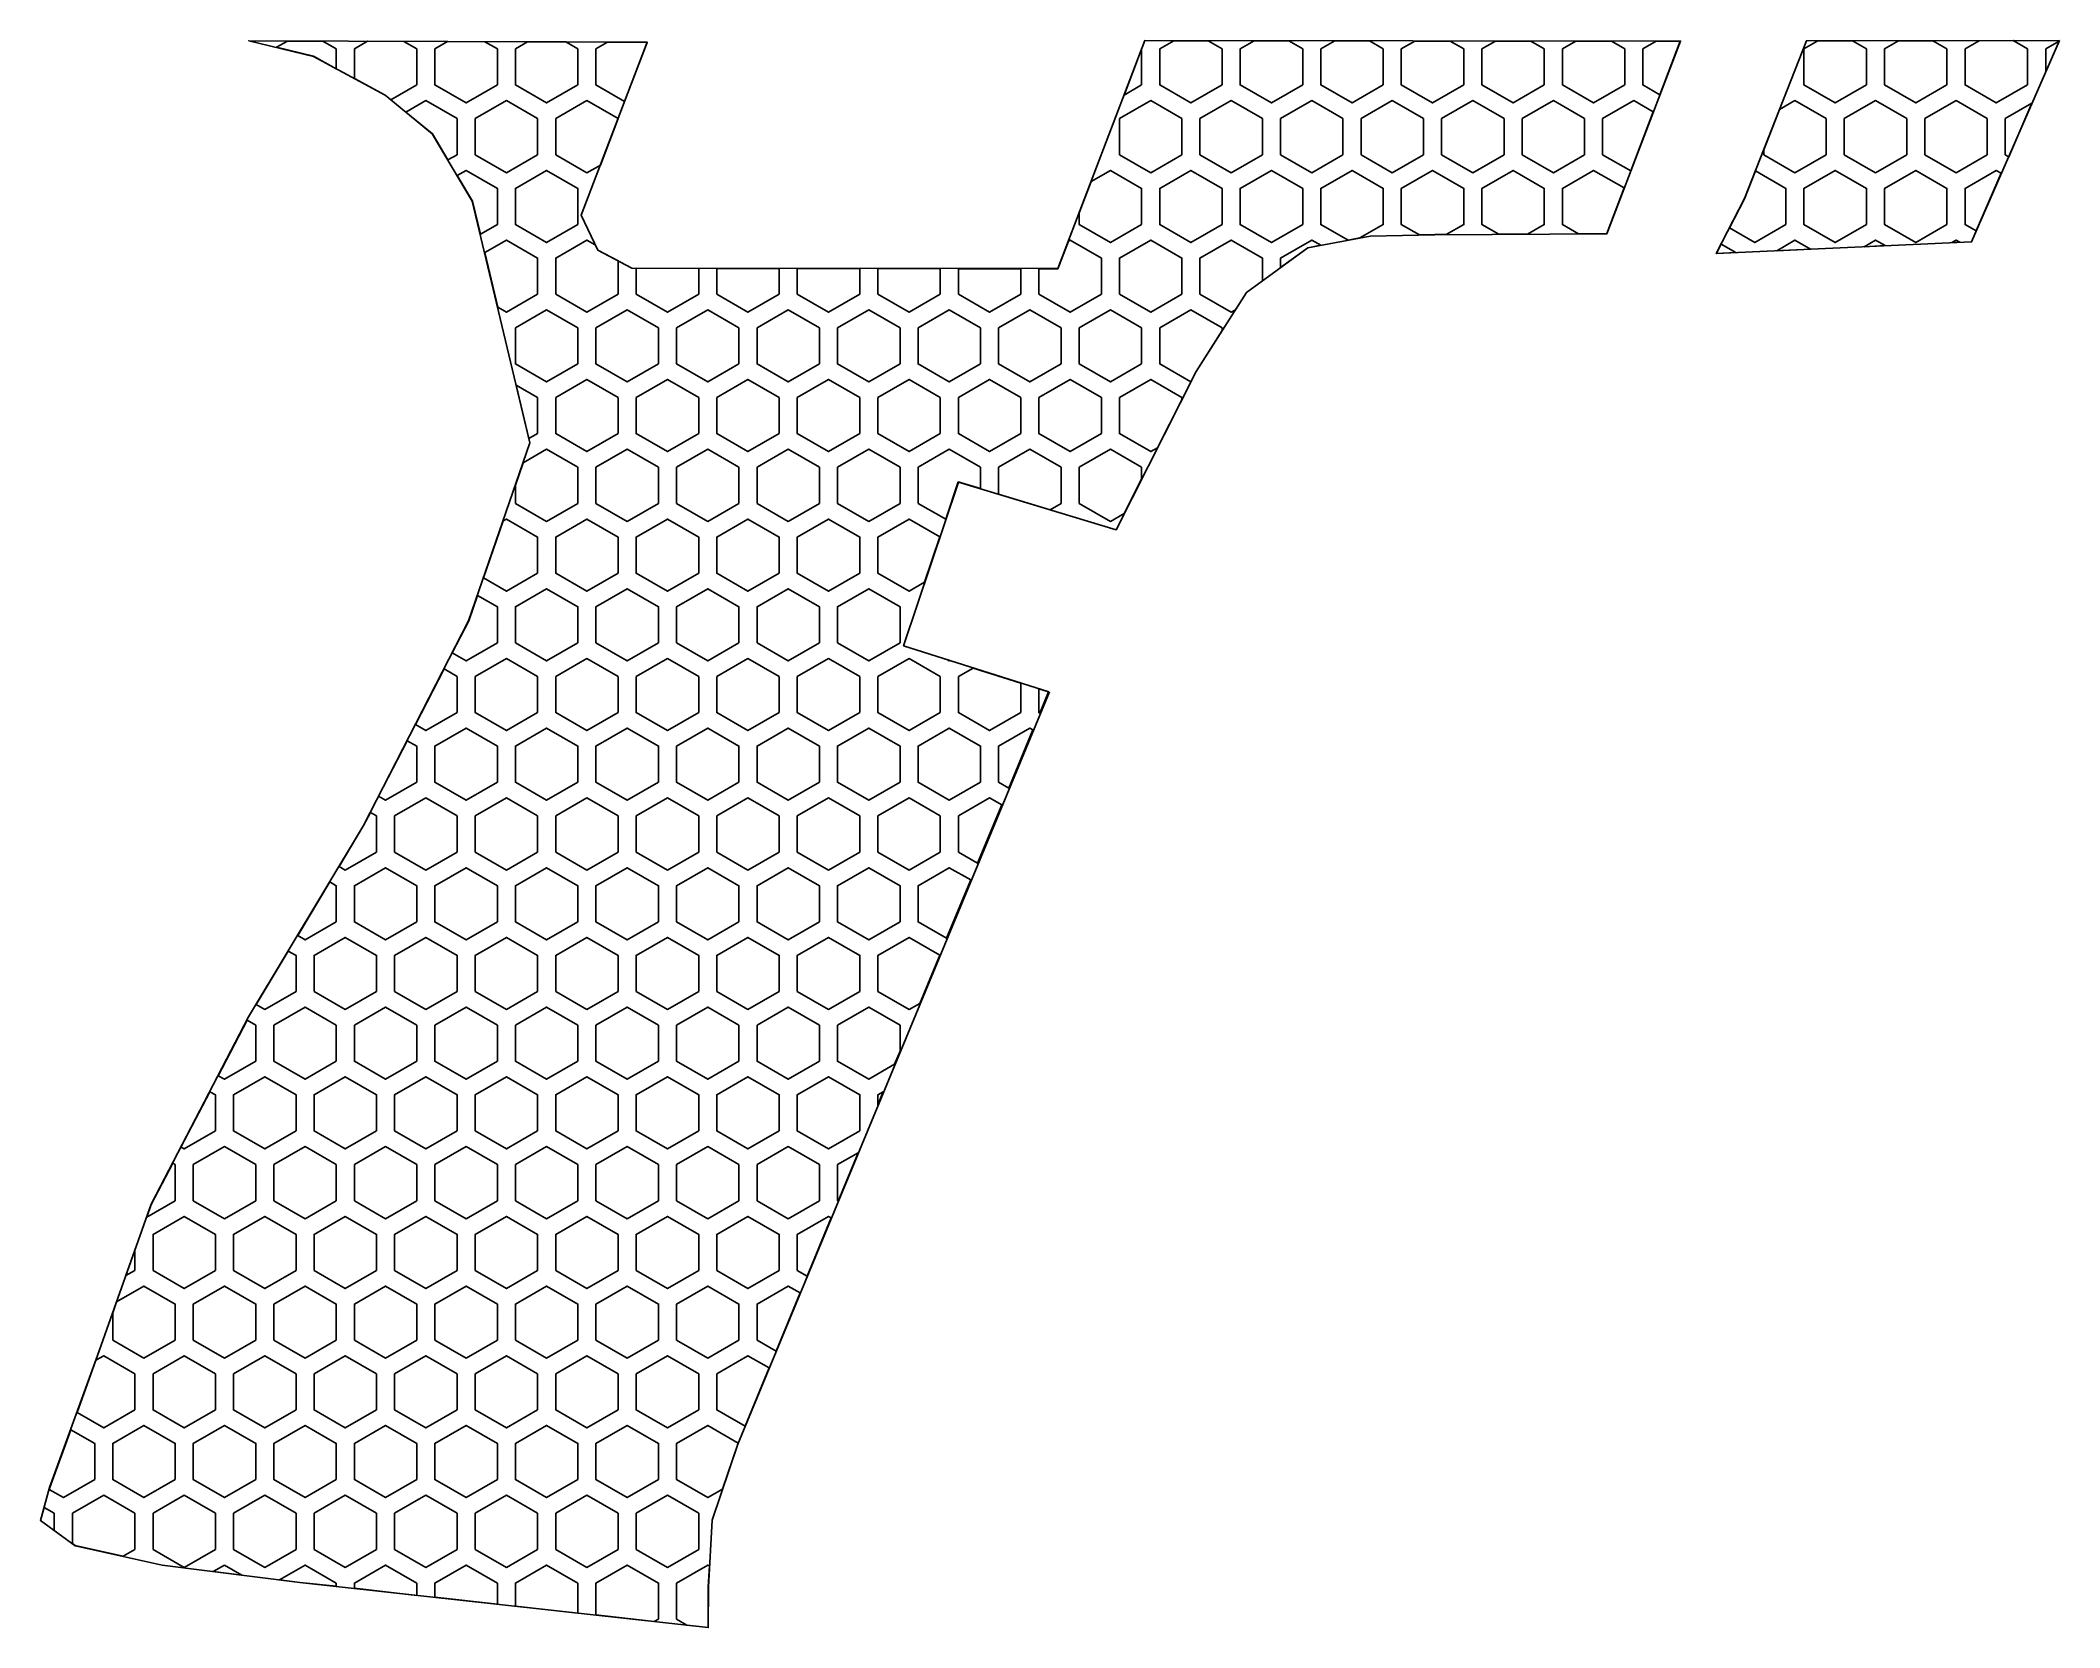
# Model space of a CAD drawing. Extents: x -56 to 56, y -44 to 44.
import ezdxf

# ---------------------------------------------------------------- set-up
doc = ezdxf.new("R2010")
doc.units = 0
doc.layers.add('Add_Red', color=1, linetype='Continuous')
doc.layers.add('Vector_Red', color=1, linetype='Continuous')

msp = doc.modelspace()

# ---------------------------------------------------------------- linework, layer by layer
at = {"layer": 'Add_Red'}
for points in [[(-39.56, 43.53), (-40.3, 43.96), (-42.27, 43.96), (-42.87, 43.62), (-40.83, 43.12), (-39.56, 42.43), (-39.56, 43.53)], [(-35.1, 41.53), (-35.1, 43.53), (-35.81, 43.94), (-37.83, 43.95), (-38.56, 43.53), (-38.56, 41.89), (-36.85, 40.97), (-36.53, 40.7), (-35.1, 41.53)], [(-30.63, 41.53), (-30.63, 43.53), (-31.32, 43.92), (-33.4, 43.93), (-34.1, 43.53), (-34.1, 41.53), (-32.36, 40.53), (-30.63, 41.53)], [(-26.17, 41.53), (-26.17, 43.53), (-26.83, 43.91), (-28.96, 43.91), (-29.63, 43.53), (-29.63, 41.53), (-27.9, 40.53), (-26.17, 41.53)], [(-22.33, 43.89), (-22.33, 43.89), (-24.52, 43.9), (-25.17, 43.53), (-25.17, 41.53), (-23.58, 40.61), (-22.33, 43.89)], [(9.54, 41.53), (9.54, 43.53), (8.76, 43.98), (6.86, 43.98), (6.08, 43.53), (6.08, 41.53), (7.81, 40.53), (9.54, 41.53)], [(14.01, 41.53), (14.01, 43.53), (13.24, 43.97), (11.32, 43.97), (10.54, 43.53), (10.54, 41.53), (12.28, 40.53), (14.01, 41.53)], [(18.47, 41.53), (18.47, 43.53), (17.71, 43.97), (15.78, 43.97), (15.01, 43.53), (15.01, 41.53), (16.74, 40.53), (18.47, 41.53)], [(22.94, 41.53), (22.94, 43.53), (22.18, 43.96), (20.23, 43.96), (19.47, 43.53), (19.47, 41.53), (21.2, 40.53), (22.94, 41.53)], [(27.4, 41.53), (27.4, 43.53), (26.65, 43.96), (24.69, 43.96), (23.94, 43.53), (23.94, 41.53), (25.67, 40.53), (27.4, 41.53)], [(31.86, 41.53), (31.86, 43.53), (31.12, 43.95), (29.14, 43.96), (28.4, 43.53), (28.4, 41.53), (30.13, 40.53), (31.86, 41.53)], [(34.93, 43.95), (33.6, 43.95), (32.86, 43.53), (32.86, 41.53), (33.8, 40.99), (34.93, 43.95)], [(45.26, 41.53), (45.26, 43.53), (44.48, 43.97), (42.56, 43.97), (41.79, 43.53), (41.79, 41.53), (43.52, 40.53), (45.26, 41.53)], [(49.72, 41.53), (49.72, 43.53), (48.94, 43.98), (47.04, 43.98), (46.26, 43.53), (46.26, 41.53), (47.99, 40.53), (49.72, 41.53)], [(54.19, 41.53), (54.19, 43.53), (53.39, 43.99), (51.51, 43.98), (50.72, 43.53), (50.72, 41.53), (52.45, 40.53), (54.19, 41.53)], [(55.93, 43.96), (55.19, 43.53), (55.19, 42.25), (55.93, 43.96)], [(5.08, 41.53), (5.08, 43.51), (4.11, 40.97), (5.08, 41.53)], [(-32.86, 37.66), (-32.86, 39.66), (-34.6, 40.66), (-35.7, 40.02), (-34.23, 38.82), (-33.37, 37.37), (-32.86, 37.66)], [(-28.4, 37.66), (-28.4, 39.66), (-30.13, 40.66), (-31.86, 39.66), (-31.86, 37.66), (-30.13, 36.66), (-28.4, 37.66)], [(-24.92, 37.09), (-23.94, 39.66), (-25.67, 40.66), (-27.4, 39.66), (-27.4, 37.66), (-25.67, 36.66), (-24.92, 37.09)], [(7.31, 37.66), (7.31, 39.66), (5.58, 40.66), (3.85, 39.66), (3.85, 37.66), (5.58, 36.66), (7.31, 37.66)], [(11.78, 37.66), (11.78, 39.66), (10.04, 40.66), (8.31, 39.66), (8.31, 37.66), (10.04, 36.66), (11.78, 37.66)], [(16.24, 37.66), (16.24, 39.66), (14.51, 40.66), (12.78, 39.66), (12.78, 37.66), (14.51, 36.66), (16.24, 37.66)], [(20.7, 37.66), (20.7, 39.66), (18.97, 40.66), (17.24, 39.66), (17.24, 37.66), (18.97, 36.66), (20.7, 37.66)], [(25.17, 37.66), (25.17, 39.66), (23.44, 40.66), (21.7, 39.66), (21.7, 37.66), (23.44, 36.66), (25.17, 37.66)], [(29.63, 37.66), (29.63, 39.66), (27.9, 40.66), (26.17, 39.66), (26.17, 37.66), (27.9, 36.66), (29.63, 37.66)], [(33.44, 40.04), (32.36, 40.66), (30.63, 39.66), (30.63, 37.66), (32.19, 36.76), (33.44, 40.04)], [(43.02, 37.66), (43.02, 39.66), (41.29, 40.66), (40.44, 40.17), (39.56, 37.93), (39.56, 37.66), (41.29, 36.66), (43.02, 37.66)], [(47.49, 37.66), (47.49, 39.66), (45.76, 40.66), (44.02, 39.66), (44.02, 37.66), (45.76, 36.66), (47.49, 37.66)], [(51.95, 37.66), (51.95, 39.66), (50.22, 40.66), (48.49, 39.66), (48.49, 37.66), (50.22, 36.66), (51.95, 37.66)], [(54.43, 40.51), (52.95, 39.66), (52.95, 37.66), (53.14, 37.55), (54.43, 40.51)], [(-30.63, 33.79), (-30.63, 35.79), (-32.36, 36.79), (-32.86, 36.51), (-32.01, 35.08), (-31.57, 33.25), (-30.63, 33.79)], [(-26.17, 33.79), (-26.17, 35.79), (-27.9, 36.79), (-29.63, 35.79), (-29.63, 33.79), (-27.9, 32.79), (-26.17, 33.79)], [(5.08, 33.79), (5.08, 35.79), (3.35, 36.79), (2.28, 36.18), (1.62, 34.43), (1.62, 33.79), (3.35, 32.79), (5.08, 33.79)], [(9.54, 33.79), (9.54, 35.79), (7.81, 36.79), (6.08, 35.79), (6.08, 33.79), (7.81, 32.79), (9.54, 33.79)], [(14.01, 33.79), (14.01, 35.79), (12.28, 36.79), (10.54, 35.79), (10.54, 33.79), (12.28, 32.79), (14.01, 33.79)], [(17.18, 33.05), (18.47, 33.79), (18.47, 35.79), (16.74, 36.79), (15.01, 35.79), (15.01, 33.79), (16.52, 32.92), (17.18, 33.05)], [(21.34, 33.23), (21.96, 33.23), (22.94, 33.79), (22.94, 35.79), (21.2, 36.79), (19.47, 35.79), (19.47, 33.79), (20.48, 33.21), (21.34, 33.23)], [(26.47, 33.26), (27.4, 33.79), (27.4, 35.79), (25.67, 36.79), (23.94, 35.79), (23.94, 33.79), (24.88, 33.25), (26.47, 33.26)], [(30.86, 33.29), (31.83, 35.82), (30.13, 36.79), (28.4, 35.79), (28.4, 33.79), (29.3, 33.28), (30.86, 33.29)], [(40.79, 33.79), (40.79, 35.79), (39.11, 36.77), (38.5, 35.22), (37.67, 33.6), (39.06, 32.79), (40.79, 33.79)], [(45.26, 33.79), (45.26, 35.79), (43.52, 36.79), (41.79, 35.79), (41.79, 33.79), (43.52, 32.79), (45.26, 33.79)], [(49.72, 33.79), (49.72, 35.79), (47.99, 36.79), (46.26, 35.79), (46.26, 33.79), (47.99, 32.79), (49.72, 33.79)], [(52.73, 36.63), (52.45, 36.79), (50.72, 35.79), (50.72, 33.79), (51.34, 33.44), (52.73, 36.63)], [(-28.4, 29.93), (-28.4, 31.93), (-30.13, 32.93), (-31.33, 32.24), (-30.61, 29.2), (-30.13, 28.93), (-28.4, 29.93)], [(-23.94, 29.93), (-23.94, 31.77), (-25.07, 32.36), (-25.22, 32.67), (-25.67, 32.93), (-27.4, 31.93), (-27.4, 29.93), (-25.67, 28.93), (-23.94, 29.93)], [(2.85, 29.93), (2.85, 31.93), (1.12, 32.93), (1.02, 32.87), (0.44, 31.34), (-0.62, 31.34), (-0.62, 29.93), (1.12, 28.93), (2.85, 29.93)], [(7.31, 29.93), (7.31, 31.93), (5.58, 32.93), (3.85, 31.93), (3.85, 29.93), (5.58, 28.93), (7.31, 29.93)], [(10.28, 29.06), (10.9, 30.03), (11.78, 30.67), (11.78, 31.93), (10.04, 32.93), (8.31, 31.93), (8.31, 29.93), (10.04, 28.93), (10.28, 29.06)], [(14.29, 32.5), (15.02, 32.64), (14.51, 32.93), (12.78, 31.93), (12.78, 31.4), (14.29, 32.5)], [(36.95, 32.19), (38.02, 32.24), (37.21, 32.71), (36.95, 32.19), (36.95, 32.19)], [(42.16, 32.43), (41.29, 32.93), (40.28, 32.34), (42.16, 32.43)], [(46.29, 32.62), (45.76, 32.93), (45.13, 32.56), (46.29, 32.62)], [(50.43, 32.81), (50.22, 32.93), (49.98, 32.79), (50.43, 32.81)], [(-19.47, 29.93), (-19.47, 31.36), (-22.94, 31.37), (-22.94, 29.93), (-21.2, 28.93), (-19.47, 29.93)], [(-15.01, 29.93), (-15.01, 31.36), (-18.47, 31.36), (-18.47, 29.93), (-16.74, 28.93), (-15.01, 29.93)], [(-10.54, 29.93), (-10.54, 31.35), (-14.01, 31.36), (-14.01, 29.93), (-12.28, 28.93), (-10.54, 29.93)], [(-6.08, 29.93), (-6.08, 31.35), (-9.54, 31.35), (-9.54, 29.93), (-7.81, 28.93), (-6.08, 29.93)], [(-1.62, 29.93), (-1.62, 31.34), (-5.08, 31.34), (-5.08, 29.93), (-3.35, 28.93), (-1.62, 29.93)], [(-26.17, 26.06), (-26.17, 28.06), (-27.9, 29.06), (-29.63, 28.06), (-29.63, 26.06), (-27.9, 25.06), (-26.17, 26.06)], [(-21.7, 26.06), (-21.7, 28.06), (-23.44, 29.06), (-25.17, 28.06), (-25.17, 26.06), (-23.44, 25.06), (-21.7, 26.06)], [(-17.24, 26.06), (-17.24, 28.06), (-18.97, 29.06), (-20.7, 28.06), (-20.7, 26.06), (-18.97, 25.06), (-17.24, 26.06)], [(-12.78, 26.06), (-12.78, 28.06), (-14.51, 29.06), (-16.24, 28.06), (-16.24, 26.06), (-14.51, 25.06), (-12.78, 26.06)], [(-8.31, 26.06), (-8.31, 28.06), (-10.04, 29.06), (-11.78, 28.06), (-11.78, 26.06), (-10.04, 25.06), (-8.31, 26.06)], [(-3.85, 26.06), (-3.85, 28.06), (-5.58, 29.06), (-7.31, 28.06), (-7.31, 26.06), (-5.58, 25.06), (-3.85, 26.06)], [(0.62, 26.06), (0.62, 28.06), (-1.12, 29.06), (-2.85, 28.06), (-2.85, 26.06), (-1.12, 25.06), (0.62, 26.06)], [(5.08, 26.06), (5.08, 28.06), (3.35, 29.06), (1.62, 28.06), (1.62, 26.06), (3.35, 25.06), (5.08, 26.06)], [(8.1, 25.64), (9.54, 27.91), (9.54, 28.06), (7.81, 29.06), (6.08, 28.06), (6.08, 26.06), (7.81, 25.06), (8.1, 25.64)], [(-28.4, 22.2), (-28.4, 24.2), (-29.59, 24.88), (-28.88, 21.92), (-28.4, 22.2)], [(-23.94, 22.2), (-23.94, 24.2), (-25.67, 25.2), (-27.4, 24.2), (-27.4, 22.2), (-25.67, 21.2), (-23.94, 22.2)], [(-19.47, 22.2), (-19.47, 24.2), (-21.2, 25.2), (-22.94, 24.2), (-22.94, 22.2), (-21.2, 21.2), (-19.47, 22.2)], [(-15.01, 22.2), (-15.01, 24.2), (-16.74, 25.2), (-18.47, 24.2), (-18.47, 22.2), (-16.74, 21.2), (-15.01, 22.2)], [(-10.54, 22.2), (-10.54, 24.2), (-12.28, 25.2), (-14.01, 24.2), (-14.01, 22.2), (-12.28, 21.2), (-10.54, 22.2)], [(-6.08, 22.2), (-6.08, 24.2), (-7.81, 25.2), (-9.54, 24.2), (-9.54, 22.2), (-7.81, 21.2), (-6.08, 22.2)], [(-1.62, 22.2), (-1.62, 24.2), (-3.35, 25.2), (-5.08, 24.2), (-5.08, 22.2), (-3.35, 21.2), (-1.62, 22.2)], [(2.85, 22.2), (2.85, 24.2), (1.12, 25.2), (-0.62, 24.2), (-0.62, 22.2), (1.12, 21.2), (2.85, 22.2)], [(5.96, 21.41), (7.31, 24.08), (7.31, 24.2), (5.58, 25.2), (3.85, 24.2), (3.85, 22.2), (5.58, 21.2), (5.96, 21.41)], [(-26.17, 18.33), (-26.17, 20.33), (-27.9, 21.33), (-29.21, 20.58), (-29.63, 19.34), (-29.63, 18.33), (-27.9, 17.33), (-26.17, 18.33)], [(-21.7, 18.33), (-21.7, 20.33), (-23.44, 21.33), (-25.17, 20.33), (-25.17, 18.33), (-23.44, 17.33), (-21.7, 18.33)], [(-17.24, 18.33), (-17.24, 20.33), (-18.97, 21.33), (-20.7, 20.33), (-20.7, 18.33), (-18.97, 17.33), (-17.24, 18.33)], [(-12.78, 18.33), (-12.78, 20.33), (-14.51, 21.33), (-16.24, 20.33), (-16.24, 18.33), (-14.51, 17.33), (-12.78, 18.33)], [(-8.31, 18.33), (-8.31, 20.33), (-10.04, 21.33), (-11.78, 20.33), (-11.78, 18.33), (-10.04, 17.33), (-8.31, 18.33)], [(-5.09, 19.53), (-3.85, 19.15), (-3.85, 20.33), (-5.58, 21.33), (-7.31, 20.33), (-7.31, 18.33), (-5.78, 17.45), (-5.09, 19.53)], [(0.62, 18.33), (0.62, 20.33), (-1.12, 21.33), (-2.85, 20.33), (-2.85, 18.85), (0.01, 17.98), (0.62, 18.33)], [(4.11, 17.77), (5.08, 19.68), (5.08, 20.33), (3.35, 21.33), (1.62, 20.33), (1.62, 18.33), (3.35, 17.33), (4.11, 17.77)], [(-28.4, 14.46), (-28.4, 16.46), (-30.13, 17.46), (-30.31, 17.36), (-31.4, 14.2), (-30.13, 13.46), (-28.4, 14.46)], [(-23.94, 14.46), (-23.94, 16.46), (-25.67, 17.46), (-27.4, 16.46), (-27.4, 14.46), (-25.67, 13.46), (-23.94, 14.46)], [(-19.47, 14.46), (-19.47, 16.46), (-21.2, 17.46), (-22.94, 16.46), (-22.94, 14.46), (-21.2, 13.46), (-19.47, 14.46)], [(-15.01, 14.46), (-15.01, 16.46), (-16.74, 17.46), (-18.47, 16.46), (-18.47, 14.46), (-16.74, 13.46), (-15.01, 14.46)], [(-10.54, 14.46), (-10.54, 16.46), (-12.28, 17.46), (-14.01, 16.46), (-14.01, 14.46), (-12.28, 13.46), (-10.54, 14.46)], [(-6.95, 13.96), (-6.11, 16.48), (-7.81, 17.46), (-9.54, 16.46), (-9.54, 14.46), (-7.81, 13.46), (-6.95, 13.96)], [(-26.17, 10.6), (-26.17, 12.6), (-27.9, 13.6), (-29.63, 12.6), (-29.63, 10.6), (-27.9, 9.6), (-26.17, 10.6)], [(-21.7, 10.6), (-21.7, 12.6), (-23.44, 13.6), (-25.17, 12.6), (-25.17, 10.6), (-23.44, 9.6), (-21.7, 10.6)], [(-17.24, 10.6), (-17.24, 12.6), (-18.97, 13.6), (-20.7, 12.6), (-20.7, 10.6), (-18.97, 9.6), (-17.24, 10.6)], [(-12.78, 10.6), (-12.78, 12.6), (-14.51, 13.6), (-16.24, 12.6), (-16.24, 10.6), (-14.51, 9.6), (-12.78, 10.6)], [(-8.31, 10.6), (-8.31, 12.6), (-10.04, 13.6), (-11.78, 12.6), (-11.78, 10.6), (-10.04, 9.6), (-8.31, 10.6)], [(-30.63, 10.6), (-30.63, 12.6), (-31.73, 13.23), (-32.22, 11.82), (-33.13, 10.04), (-32.36, 9.6), (-30.63, 10.6)], [(-32.86, 6.73), (-32.86, 8.73), (-33.59, 9.15), (-35.17, 6.07), (-34.6, 5.73), (-32.86, 6.73)], [(-28.4, 6.73), (-28.4, 8.73), (-30.13, 9.73), (-31.86, 8.73), (-31.86, 6.73), (-30.13, 5.73), (-28.4, 6.73)], [(-23.94, 6.73), (-23.94, 8.73), (-25.67, 9.73), (-27.4, 8.73), (-27.4, 6.73), (-25.67, 5.73), (-23.94, 6.73)], [(-19.47, 6.73), (-19.47, 8.73), (-21.2, 9.73), (-22.94, 8.73), (-22.94, 6.73), (-21.2, 5.73), (-19.47, 6.73)], [(-15.01, 6.73), (-15.01, 8.73), (-16.74, 9.73), (-18.47, 8.73), (-18.47, 6.73), (-16.74, 5.73), (-15.01, 6.73)], [(-10.54, 6.73), (-10.54, 8.73), (-12.28, 9.73), (-14.01, 8.73), (-14.01, 6.73), (-12.28, 5.73), (-10.54, 6.73)], [(-6.08, 6.73), (-6.08, 8.73), (-7.81, 9.73), (-9.54, 8.73), (-9.54, 6.73), (-7.81, 5.73), (-6.08, 6.73)], [(-5.55, 9.61), (-5.68, 9.65), (-5.58, 9.6), (-5.55, 9.61)], [(-1.62, 6.73), (-1.62, 8.36), (-4.26, 9.2), (-5.08, 8.73), (-5.08, 6.73), (-3.35, 5.73), (-1.62, 6.73)], [(-0.08, 7.88), (-0.62, 8.04), (-0.62, 6.73), (-0.57, 6.7), (-0.08, 7.88)], [(-30.63, 2.87), (-30.63, 4.87), (-32.36, 5.87), (-34.1, 4.87), (-34.1, 2.87), (-32.36, 1.87), (-30.63, 2.87)], [(-26.17, 2.87), (-26.17, 4.87), (-27.9, 5.87), (-29.63, 4.87), (-29.63, 2.87), (-27.9, 1.87), (-26.17, 2.87)], [(-21.7, 2.87), (-21.7, 4.87), (-23.44, 5.87), (-25.17, 4.87), (-25.17, 2.87), (-23.44, 1.87), (-21.7, 2.87)], [(-17.24, 2.87), (-17.24, 4.87), (-18.97, 5.87), (-20.7, 4.87), (-20.7, 2.87), (-18.97, 1.87), (-17.24, 2.87)], [(-12.78, 2.87), (-12.78, 4.87), (-14.51, 5.87), (-16.24, 4.87), (-16.24, 2.87), (-14.51, 1.87), (-12.78, 2.87)], [(-8.31, 2.87), (-8.31, 4.87), (-10.04, 5.87), (-11.78, 4.87), (-11.78, 2.87), (-10.04, 1.87), (-8.31, 2.87)], [(-3.85, 2.87), (-3.85, 4.87), (-5.58, 5.87), (-7.31, 4.87), (-7.31, 2.87), (-5.58, 1.87), (-3.85, 2.87)], [(-0.95, 5.77), (-1.12, 5.87), (-2.85, 4.87), (-2.85, 2.87), (-2.29, 2.54), (-0.95, 5.77)], [(-35.1, 2.87), (-35.1, 4.87), (-35.63, 5.17), (-37.22, 2.09), (-36.83, 1.87), (-35.1, 2.87)], [(-37.33, -1), (-37.33, 1), (-37.67, 1.2), (-38.05, 0.47), (-39.41, -1.8), (-39.06, -2), (-37.33, -1)], [(-32.86, -1), (-32.86, 1), (-34.6, 2), (-36.33, 1), (-36.33, -1), (-34.6, -2), (-32.86, -1)], [(-28.4, -1), (-28.4, 1), (-30.13, 2), (-31.86, 1), (-31.86, -1), (-30.13, -2), (-28.4, -1)], [(-23.94, -1), (-23.94, 1), (-25.67, 2), (-27.4, 1), (-27.4, -1), (-25.67, -2), (-23.94, -1)], [(-19.47, -1), (-19.47, 1), (-21.2, 2), (-22.94, 1), (-22.94, -1), (-21.2, -2), (-19.47, -1)], [(-15.01, -1), (-15.01, 1), (-16.74, 2), (-18.47, 1), (-18.47, -1), (-16.74, -2), (-15.01, -1)], [(-10.54, -1), (-10.54, 1), (-12.28, 2), (-14.01, 1), (-14.01, -1), (-12.28, -2), (-10.54, -1)], [(-6.08, -1), (-6.08, 1), (-7.81, 2), (-9.54, 1), (-9.54, -1), (-7.81, -2), (-6.08, -1)], [(-2.67, 1.61), (-3.35, 2), (-5.08, 1), (-5.08, -1), (-4.01, -1.62), (-2.67, 1.61)], [(-35.1, -4.87), (-35.1, -2.87), (-36.83, -1.87), (-38.56, -2.87), (-38.56, -4.87), (-36.83, -5.87), (-35.1, -4.87)], [(-30.63, -4.87), (-30.63, -2.87), (-32.36, -1.87), (-34.1, -2.87), (-34.1, -4.87), (-32.36, -5.87), (-30.63, -4.87)], [(-26.17, -4.87), (-26.17, -2.87), (-27.9, -1.87), (-29.63, -2.87), (-29.63, -4.87), (-27.9, -5.87), (-26.17, -4.87)], [(-21.7, -4.87), (-21.7, -2.87), (-23.44, -1.87), (-25.17, -2.87), (-25.17, -4.87), (-23.44, -5.87), (-21.7, -4.87)], [(-17.24, -4.87), (-17.24, -2.87), (-18.97, -1.87), (-20.7, -2.87), (-20.7, -4.87), (-18.97, -5.87), (-17.24, -4.87)], [(-12.78, -4.87), (-12.78, -2.87), (-14.51, -1.87), (-16.24, -2.87), (-16.24, -4.87), (-14.51, -5.87), (-12.78, -4.87)], [(-8.31, -4.87), (-8.31, -2.87), (-10.04, -1.87), (-11.78, -2.87), (-11.78, -4.87), (-10.04, -5.87), (-8.31, -4.87)], [(-4.39, -2.55), (-5.58, -1.87), (-7.31, -2.87), (-7.31, -4.87), (-5.73, -5.78), (-4.39, -2.55)], [(-39.56, -4.87), (-39.56, -2.87), (-39.92, -2.66), (-41.7, -5.63), (-41.29, -5.87), (-39.56, -4.87)], [(-41.79, -8.73), (-41.79, -6.73), (-42.22, -6.49), (-44, -9.46), (-43.52, -9.73), (-41.79, -8.73)], [(-37.33, -8.73), (-37.33, -6.73), (-39.06, -5.73), (-40.79, -6.73), (-40.79, -8.73), (-39.06, -9.73), (-37.33, -8.73)], [(-32.86, -8.73), (-32.86, -6.73), (-34.6, -5.73), (-36.33, -6.73), (-36.33, -8.73), (-34.6, -9.73), (-32.86, -8.73)], [(-28.4, -8.73), (-28.4, -6.73), (-30.13, -5.73), (-31.86, -6.73), (-31.86, -8.73), (-30.13, -9.73), (-28.4, -8.73)], [(-23.94, -8.73), (-23.94, -6.73), (-25.67, -5.73), (-27.4, -6.73), (-27.4, -8.73), (-25.67, -9.73), (-23.94, -8.73)], [(-19.47, -8.73), (-19.47, -6.73), (-21.2, -5.73), (-22.94, -6.73), (-22.94, -8.73), (-21.2, -9.73), (-19.47, -8.73)], [(-15.01, -8.73), (-15.01, -6.73), (-16.74, -5.73), (-18.47, -6.73), (-18.47, -8.73), (-16.74, -9.73), (-15.01, -8.73)], [(-10.54, -8.73), (-10.54, -6.73), (-12.28, -5.73), (-14.01, -6.73), (-14.01, -8.73), (-12.28, -9.73), (-10.54, -8.73)], [(-7.22, -9.39), (-6.11, -6.71), (-7.81, -5.73), (-9.54, -6.73), (-9.54, -8.73), (-7.81, -9.73), (-7.22, -9.39)], [(-39.56, -12.6), (-39.56, -10.6), (-41.29, -9.6), (-43.02, -10.6), (-43.02, -12.6), (-41.29, -13.6), (-39.56, -12.6)], [(-35.1, -12.6), (-35.1, -10.6), (-36.83, -9.6), (-38.56, -10.6), (-38.56, -12.6), (-36.83, -13.6), (-35.1, -12.6)], [(-30.63, -12.6), (-30.63, -10.6), (-32.36, -9.6), (-34.1, -10.6), (-34.1, -12.6), (-32.36, -13.6), (-30.63, -12.6)], [(-26.17, -12.6), (-26.17, -10.6), (-27.9, -9.6), (-29.63, -10.6), (-29.63, -12.6), (-27.9, -13.6), (-26.17, -12.6)], [(-21.7, -12.6), (-21.7, -10.6), (-23.44, -9.6), (-25.17, -10.6), (-25.17, -12.6), (-23.44, -13.6), (-21.7, -12.6)], [(-17.24, -12.6), (-17.24, -10.6), (-18.97, -9.6), (-20.7, -10.6), (-20.7, -12.6), (-18.97, -13.6), (-17.24, -12.6)], [(-12.78, -12.6), (-12.78, -10.6), (-14.51, -9.6), (-16.24, -10.6), (-16.24, -12.6), (-14.51, -13.6), (-12.78, -12.6)], [(-8.62, -12.77), (-8.31, -12.04), (-8.31, -10.6), (-10.04, -9.6), (-11.78, -10.6), (-11.78, -12.6), (-10.04, -13.6), (-8.62, -12.77)], [(-44.02, -12.6), (-44.02, -10.6), (-44.5, -10.32), (-46.1, -13.4), (-45.76, -13.6), (-44.02, -12.6)], [(-46.26, -16.46), (-46.26, -14.46), (-46.57, -14.29), (-48.17, -17.36), (-47.99, -17.46), (-46.26, -16.46)], [(-41.79, -16.46), (-41.79, -14.46), (-43.52, -13.46), (-45.26, -14.46), (-45.26, -16.46), (-43.52, -17.46), (-41.79, -16.46)], [(-37.33, -16.46), (-37.33, -14.46), (-39.06, -13.46), (-40.79, -14.46), (-40.79, -16.46), (-39.06, -17.46), (-37.33, -16.46)], [(-32.86, -16.46), (-32.86, -14.46), (-34.6, -13.46), (-36.33, -14.46), (-36.33, -16.46), (-34.6, -17.46), (-32.86, -16.46)], [(-28.4, -16.46), (-28.4, -14.46), (-30.13, -13.46), (-31.86, -14.46), (-31.86, -16.46), (-30.13, -17.46), (-28.4, -16.46)], [(-23.94, -16.46), (-23.94, -14.46), (-25.67, -13.46), (-27.4, -14.46), (-27.4, -16.46), (-25.67, -17.46), (-23.94, -16.46)], [(-19.47, -16.46), (-19.47, -14.46), (-21.2, -13.46), (-22.94, -14.46), (-22.94, -16.46), (-21.2, -17.46), (-19.47, -16.46)], [(-15.01, -16.46), (-15.01, -14.46), (-16.74, -13.46), (-18.47, -14.46), (-18.47, -16.46), (-16.74, -17.46), (-15.01, -16.46)], [(-10.54, -16.46), (-10.54, -14.46), (-12.28, -13.46), (-14.01, -14.46), (-14.01, -16.46), (-12.28, -17.46), (-10.54, -16.46)], [(-9.24, -14.29), (-9.54, -14.46), (-9.54, -15.02), (-9.24, -14.29)], [(-44.02, -20.33), (-44.02, -18.33), (-45.76, -17.33), (-47.49, -18.33), (-47.49, -20.33), (-45.76, -21.33), (-44.02, -20.33)], [(-39.56, -20.33), (-39.56, -18.33), (-41.29, -17.33), (-43.02, -18.33), (-43.02, -20.33), (-41.29, -21.33), (-39.56, -20.33)], [(-35.1, -20.33), (-35.1, -18.33), (-36.83, -17.33), (-38.56, -18.33), (-38.56, -20.33), (-36.83, -21.33), (-35.1, -20.33)], [(-30.63, -20.33), (-30.63, -18.33), (-32.36, -17.33), (-34.1, -18.33), (-34.1, -20.33), (-32.36, -21.33), (-30.63, -20.33)], [(-26.17, -20.33), (-26.17, -18.33), (-27.9, -17.33), (-29.63, -18.33), (-29.63, -20.33), (-27.9, -21.33), (-26.17, -20.33)], [(-21.7, -20.33), (-21.7, -18.33), (-23.44, -17.33), (-25.17, -18.33), (-25.17, -20.33), (-23.44, -21.33), (-21.7, -20.33)], [(-17.24, -20.33), (-17.24, -18.33), (-18.97, -17.33), (-20.7, -18.33), (-20.7, -20.33), (-18.97, -21.33), (-17.24, -20.33)], [(-12.78, -20.33), (-12.78, -18.33), (-14.51, -17.33), (-16.24, -18.33), (-16.24, -20.33), (-14.51, -21.33), (-12.78, -20.33)], [(-10.64, -17.67), (-11.78, -18.33), (-11.78, -20.33), (-11.75, -20.35), (-10.64, -17.67)], [(-48.49, -20.33), (-48.49, -18.33), (-48.63, -18.25), (-49.82, -20.54), (-50.07, -21.24), (-48.49, -20.33)], [(-46.26, -24.2), (-46.26, -22.2), (-47.99, -21.2), (-49.72, -22.2), (-49.72, -24.2), (-47.99, -25.2), (-46.26, -24.2)], [(-41.79, -24.2), (-41.79, -22.2), (-43.52, -21.2), (-45.26, -22.2), (-45.26, -24.2), (-43.52, -25.2), (-41.79, -24.2)], [(-37.33, -24.2), (-37.33, -22.2), (-39.06, -21.2), (-40.79, -22.2), (-40.79, -24.2), (-39.06, -25.2), (-37.33, -24.2)], [(-32.86, -24.2), (-32.86, -22.2), (-34.6, -21.2), (-36.33, -22.2), (-36.33, -24.2), (-34.6, -25.2), (-32.86, -24.2)], [(-28.4, -24.2), (-28.4, -22.2), (-30.13, -21.2), (-31.86, -22.2), (-31.86, -24.2), (-30.13, -25.2), (-28.4, -24.2)], [(-23.94, -24.2), (-23.94, -22.2), (-25.67, -21.2), (-27.4, -22.2), (-27.4, -24.2), (-25.67, -25.2), (-23.94, -24.2)], [(-19.47, -24.2), (-19.47, -22.2), (-21.2, -21.2), (-22.94, -22.2), (-22.94, -24.2), (-21.2, -25.2), (-19.47, -24.2)], [(-15.01, -24.2), (-15.01, -22.2), (-16.74, -21.2), (-18.47, -22.2), (-18.47, -24.2), (-16.74, -25.2), (-15.01, -24.2)], [(-12.13, -21.28), (-12.28, -21.2), (-14.01, -22.2), (-14.01, -24.2), (-13.46, -24.51), (-12.13, -21.28)], [(-50.72, -24.2), (-50.72, -23.08), (-51.22, -24.48), (-50.72, -24.2)], [(-48.49, -28.06), (-48.49, -26.06), (-50.22, -25.06), (-51.74, -25.94), (-51.95, -26.55), (-51.95, -28.06), (-50.22, -29.06), (-48.49, -28.06)], [(-44.02, -28.06), (-44.02, -26.06), (-45.76, -25.06), (-47.49, -26.06), (-47.49, -28.06), (-45.76, -29.06), (-44.02, -28.06)], [(-39.56, -28.06), (-39.56, -26.06), (-41.29, -25.06), (-43.02, -26.06), (-43.02, -28.06), (-41.29, -29.06), (-39.56, -28.06)], [(-35.1, -28.06), (-35.1, -26.06), (-36.83, -25.06), (-38.56, -26.06), (-38.56, -28.06), (-36.83, -29.06), (-35.1, -28.06)], [(-30.63, -28.06), (-30.63, -26.06), (-32.36, -25.06), (-34.1, -26.06), (-34.1, -28.06), (-32.36, -29.06), (-30.63, -28.06)], [(-26.17, -28.06), (-26.17, -26.06), (-27.9, -25.06), (-29.63, -26.06), (-29.63, -28.06), (-27.9, -29.06), (-26.17, -28.06)], [(-21.7, -28.06), (-21.7, -26.06), (-23.44, -25.06), (-25.17, -26.06), (-25.17, -28.06), (-23.44, -29.06), (-21.7, -28.06)], [(-17.24, -28.06), (-17.24, -26.06), (-18.97, -25.06), (-20.7, -26.06), (-20.7, -28.06), (-18.97, -29.06), (-17.24, -28.06)], [(-13.85, -25.44), (-14.51, -25.06), (-16.24, -26.06), (-16.24, -28.06), (-15.18, -28.67), (-13.85, -25.44)], [(-50.72, -31.93), (-50.72, -29.93), (-52.45, -28.93), (-52.89, -29.18), (-53.93, -32.07), (-52.45, -32.93), (-50.72, -31.93)], [(-46.26, -31.93), (-46.26, -29.93), (-47.99, -28.93), (-49.72, -29.93), (-49.72, -31.93), (-47.99, -32.93), (-46.26, -31.93)], [(-41.79, -31.93), (-41.79, -29.93), (-43.52, -28.93), (-45.26, -29.93), (-45.26, -31.93), (-43.52, -32.93), (-41.79, -31.93)], [(-37.33, -31.93), (-37.33, -29.93), (-39.06, -28.93), (-40.79, -29.93), (-40.79, -31.93), (-39.06, -32.93), (-37.33, -31.93)], [(-32.86, -31.93), (-32.86, -29.93), (-34.6, -28.93), (-36.33, -29.93), (-36.33, -31.93), (-34.6, -32.93), (-32.86, -31.93)], [(-28.4, -31.93), (-28.4, -29.93), (-30.13, -28.93), (-31.86, -29.93), (-31.86, -31.93), (-30.13, -32.93), (-28.4, -31.93)], [(-23.94, -31.93), (-23.94, -29.93), (-25.67, -28.93), (-27.4, -29.93), (-27.4, -31.93), (-25.67, -32.93), (-23.94, -31.93)], [(-19.47, -31.93), (-19.47, -29.93), (-21.2, -28.93), (-22.94, -29.93), (-22.94, -31.93), (-21.2, -32.93), (-19.47, -31.93)], [(-15.57, -29.6), (-16.74, -28.93), (-18.47, -29.93), (-18.47, -31.93), (-16.9, -32.83), (-15.57, -29.6)], [(-52.95, -35.79), (-52.95, -33.79), (-54.28, -33.03), (-55.44, -36.24), (-55.47, -36.34), (-54.69, -36.79), (-52.95, -35.79)], [(-48.49, -35.79), (-48.49, -33.79), (-50.22, -32.79), (-51.95, -33.79), (-51.95, -35.79), (-50.22, -36.79), (-48.49, -35.79)], [(-44.02, -35.79), (-44.02, -33.79), (-45.76, -32.79), (-47.49, -33.79), (-47.49, -35.79), (-45.76, -36.79), (-44.02, -35.79)], [(-39.56, -35.79), (-39.56, -33.79), (-41.29, -32.79), (-43.02, -33.79), (-43.02, -35.79), (-41.29, -36.79), (-39.56, -35.79)], [(-35.1, -35.79), (-35.1, -33.79), (-36.83, -32.79), (-38.56, -33.79), (-38.56, -35.79), (-36.83, -36.79), (-35.1, -35.79)], [(-30.63, -35.79), (-30.63, -33.79), (-32.36, -32.79), (-34.1, -33.79), (-34.1, -35.79), (-32.36, -36.79), (-30.63, -35.79)], [(-26.17, -35.79), (-26.17, -33.79), (-27.9, -32.79), (-29.63, -33.79), (-29.63, -35.79), (-27.9, -36.79), (-26.17, -35.79)], [(-21.7, -35.79), (-21.7, -33.79), (-23.44, -32.79), (-25.17, -33.79), (-25.17, -35.79), (-23.44, -36.79), (-21.7, -35.79)], [(-18.16, -36.32), (-17.31, -33.82), (-17.29, -33.77), (-18.97, -32.79), (-20.7, -33.79), (-20.7, -35.79), (-18.97, -36.79), (-18.16, -36.32)], [(-50.72, -39.66), (-50.72, -37.66), (-52.45, -36.66), (-54.19, -37.66), (-54.19, -39.34), (-54.03, -39.45), (-51.38, -40.04), (-50.72, -39.66)], [(-46.26, -39.66), (-46.26, -37.66), (-47.99, -36.66), (-49.72, -37.66), (-49.72, -39.66), (-47.99, -40.66), (-46.26, -39.66)], [(-41.79, -39.66), (-41.79, -37.66), (-43.52, -36.66), (-45.26, -37.66), (-45.26, -39.66), (-43.52, -40.66), (-41.79, -39.66)], [(-37.33, -39.66), (-37.33, -37.66), (-39.06, -36.66), (-40.79, -37.66), (-40.79, -39.66), (-39.06, -40.66), (-37.33, -39.66)], [(-32.86, -39.66), (-32.86, -37.66), (-34.6, -36.66), (-36.33, -37.66), (-36.33, -39.66), (-34.6, -40.66), (-32.86, -39.66)], [(-28.4, -39.66), (-28.4, -37.66), (-30.13, -36.66), (-31.86, -37.66), (-31.86, -39.66), (-30.13, -40.66), (-28.4, -39.66)], [(-23.94, -39.66), (-23.94, -37.66), (-25.67, -36.66), (-27.4, -37.66), (-27.4, -39.66), (-25.67, -40.66), (-23.94, -39.66)], [(-19.47, -39.66), (-19.47, -37.66), (-21.2, -36.66), (-22.94, -37.66), (-22.94, -39.66), (-21.2, -40.66), (-19.47, -39.66)], [(-55.19, -37.66), (-55.75, -37.34), (-55.95, -38.06), (-55.95, -38.06), (-55.19, -38.62), (-55.19, -37.66)], [(-45.76, -40.53), (-46.38, -40.89), (-44.79, -41.09), (-45.76, -40.53)], [(-39.56, -41.53), (-41.29, -40.53), (-42.71, -41.35), (-41.58, -41.49), (-39.56, -41.71), (-39.56, -41.53)], [(-35.1, -41.53), (-36.83, -40.53), (-38.56, -41.53), (-38.56, -41.82), (-35.1, -42.21), (-35.1, -41.53)], [(-30.63, -41.53), (-32.36, -40.53), (-34.1, -41.53), (-34.1, -42.32), (-30.63, -42.7), (-30.63, -41.53)], [(-26.17, -41.53), (-27.9, -40.53), (-29.63, -41.53), (-29.63, -42.81), (-26.17, -43.19), (-26.17, -41.53)], [(-21.7, -43.53), (-21.7, -41.53), (-23.44, -40.53), (-25.17, -41.53), (-25.17, -43.3), (-21.94, -43.66), (-21.7, -43.53)], [(-18.94, -41.73), (-18.88, -40.58), (-18.97, -40.53), (-20.7, -41.53), (-20.7, -43.53), (-20.13, -43.86), (-18.95, -43.99), (-18.94, -41.73)]]:
    msp.add_lwpolyline(points, dxfattribs=at)
at = {"layer": 'Vector_Red'}
for points in [[(-0.07, 7.88), (-8.12, 10.44), (-5.08, 19.51), (3.66, 16.86), (8.11, 25.64), (10.9, 30.03), (14.29, 32.49), (17.75, 33.15), (21.34, 33.22), (30.87, 33.28), (34.95, 43.96), (5.25, 43.99), (0.43, 31.35), (-23.17, 31.38), (-25.07, 32.37), (-25.98, 34.31), (-22.32, 43.9), (-44.41, 43.98), (-40.83, 43.11), (-36.86, 40.96), (-34.24, 38.81), (-32.02, 35.08), (-28.84, 21.68), (-32.23, 11.82), (-38.06, 0.47), (-44.42, -10.14), (-49.83, -20.53), (-52.8, -28.92), (-55.45, -36.24), (-55.96, -38.07), (-54.03, -39.46), (-49.21, -40.54), (-41.58, -41.5), (-18.94, -44), (-18.93, -41.73), (-18.72, -38.04), (-17.3, -33.83), (-0.03, 7.88)], [(55.96, 44), (51.08, 32.83), (36.93, 32.18), (38.49, 35.23), (41.93, 43.98), (55.96, 44)]]:
    msp.add_lwpolyline(points, dxfattribs=at)

doc.saveas('drawing.dxf')
